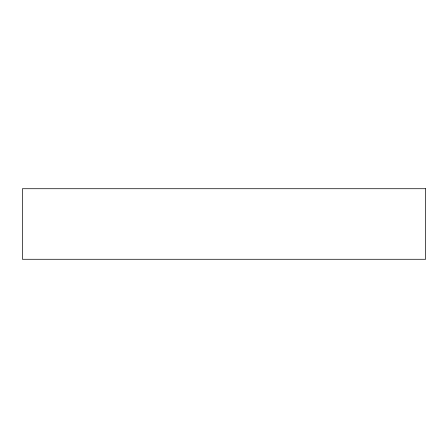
<?xml version="1.0" encoding="UTF-8"?>
<svg xmlns="http://www.w3.org/2000/svg" width="448" height="448" viewBox="0 0 448 448"><rect width="100%" height="100%" fill="white"/><g stroke="black" fill="none" stroke-linecap="round" stroke-linejoin="round"><path stroke-width="0.67" d="M425.6 188.72L22.4 188.72L22.4 259.28L425.6 259.28L425.6 188.72"/></g></svg>
